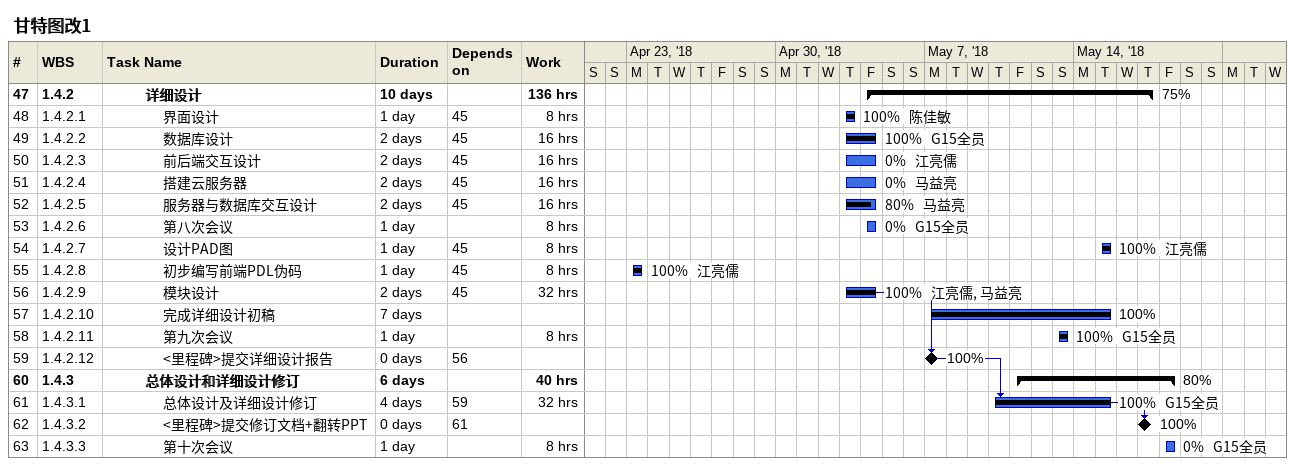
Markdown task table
甘特图改1

| ID | WBS | Task | Duration | Start | Finish | Predecessors | Resources | % complete | Work (h) |
|---|---|---|---|---|---|---|---|---|---|
| 47 | 1.4.2 | **详细设计** | 10d | 2018-05-04 | 2018-05-17 |  |  | 75 | 136 |
| 48 | 1.4.2.1 | 界面设计 | 1d | 2018-05-03 | 2018-05-03 | 45 | 陈佳敏 | 100 | 8 |
| 49 | 1.4.2.2 | 数据库设计 | 2d | 2018-05-03 | 2018-05-04 | 45 | G15全员 | 100 | 16 |
| 50 | 1.4.2.3 | 前后端交互设计 | 2d | 2018-05-03 | 2018-05-04 | 45 | 江亮儒 | 0 | 16 |
| 51 | 1.4.2.4 | 搭建云服务器 | 2d | 2018-05-03 | 2018-05-04 | 45 | 马益亮 | 0 | 16 |
| 52 | 1.4.2.5 | 服务器与数据库交互设计 | 2d | 2018-05-03 | 2018-05-04 | 45 | 马益亮 | 80 | 16 |
| 53 | 1.4.2.6 | 第八次会议 | 1d | 2018-05-04 | 2018-05-04 |  | G15全员 | 0 | 8 |
| 54 | 1.4.2.7 | 设计PAD图 | 1d | 2018-05-15 | 2018-05-15 | 45 | 江亮儒 | 100 | 8 |
| 55 | 1.4.2.8 | 初步编写前端PDL伪码 | 1d | 2018-04-23 | 2018-04-23 | 45 | 江亮儒 | 100 | 8 |
| 56 | 1.4.2.9 | 模块设计 | 2d | 2018-05-03 | 2018-05-04 | 45 | 江亮儒, 马益亮 | 100 | 32 |
| 57 | 1.4.2.10 | 完成详细设计初稿 | 7d | 2018-05-07 | 2018-05-15 |  |  | 100 |  |
| 58 | 1.4.2.11 | 第九次会议 | 1d | 2018-05-13 | 2018-05-13 |  | G15全员 | 100 | 8 |
| 59 | 1.4.2.12 | <里程碑>提交详细设计报告 | 0d | 2018-05-07 | 2018-05-07 | 56 |  | 100 |  |
| 60 | 1.4.3 | **总体设计和详细设计修订** | 6d | 2018-05-11 | 2018-05-18 |  |  | 80 | 40 |
| 61 | 1.4.3.1 | 总体设计及详细设计修订 | 4d | 2018-05-10 | 2018-05-15 | 59 | G15全员 | 100 | 32 |
| 62 | 1.4.3.2 | <里程碑>提交修订文档+翻转PPT | 0d | 2018-05-17 | 2018-05-17 | 61 |  | 100 |  |
| 63 | 1.4.3.3 | 第十次会议 | 1d | 2018-05-18 | 2018-05-18 |  | G15全员 | 0 | 8 |
